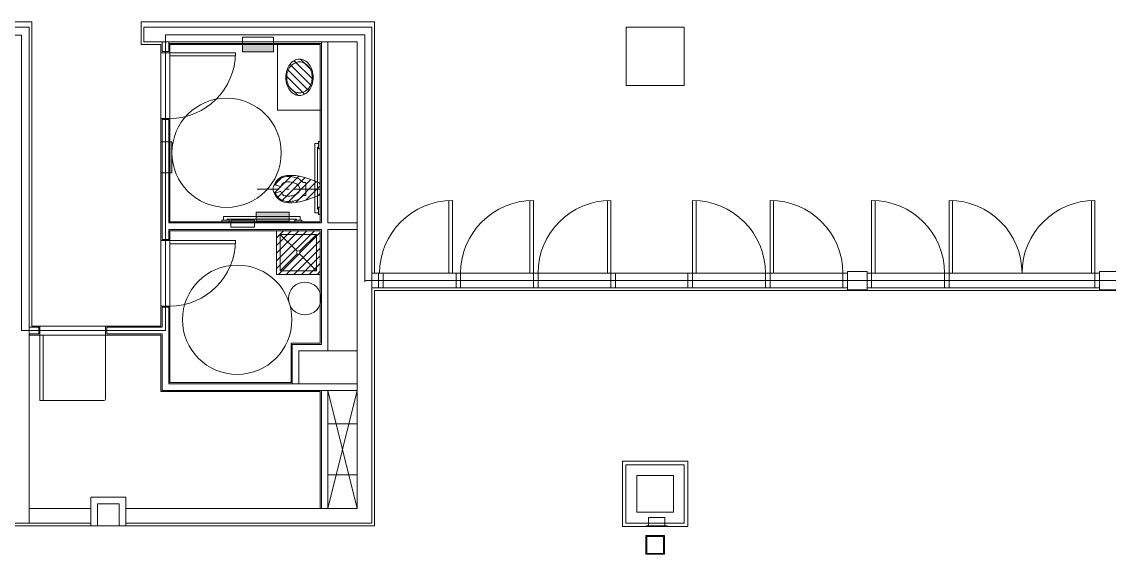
# Model space of a CAD drawing. Header units: inches. Extents: x -413 to 2782, y 7273 to 9795.
# Drawn here: x 1659 to 2255, y 9486 to 9779 of the extents above; entities that cross this region are included whole.
import ezdxf

# ---------------------------------------------------------------- set-up
doc = ezdxf.new("R2010")
doc.units = ezdxf.units.IN
doc.header["$LTSCALE"] = 16.5
doc.header["$MEASUREMENT"] = 0
doc.linetypes.add('Dash Style-6', pattern=[1.724243, 1.077881, -0.215454, 0.215454, -0.215454])
doc.layers.get('0').update_dxf_attribs({"lineweight": 15})
for name, color, linetype, lineweight in [('A-CONC-OPNG', 3, 'Continuous', 15), ('A-DOOR', 2, 'Continuous', 15), ('A-EQPM', 5, 'Continuous', 15), ('A-FLOR-ADA', 8, 'Continuous', 15), ('A-FLOR-SPCL', 5, 'Continuous', 15), ('A-PLMB-TLTS', 5, 'Continuous', 15), ('A-WALL-FI1H', 25, 'Continuous', 15), ('A-WALL-FNSH', 251, 'Continuous', 15), ('A-WALL-FULL', 7, 'Continuous', 15), ('A-WALL-FULL-ACC', 6, 'Continuous', 15), ('A-WALL-HEAD', 14, 'Continuous', 15), ('A-WALL-JAMB', 2, 'Continuous', 15), ('FSPEQPA', 251, 'Continuous', 15), ('None', 7, 'Continuous', 5), ('P-EQPM', 7, 'Continuous', 15), ('P-SANR-FIXT', 7, 'Continuous', 15), ('P-SANR-PATT', 5, 'Continuous', 15)]:
    doc.layers.add(name, color=color, linetype=linetype, lineweight=lineweight)

# ---------------------------------------------------------------- blocks, each defined once
blk = doc.blocks.new('SYM0045')
at = {"color": 7, "linetype": 'Continuous', "lineweight": 15}
for p, q in [((11.294, 0.709), (2.002, 10.001)), ((22.001, 10.001), (12.709, 0.709)), ((11.294, -0.707), (2.002, -9.998)), ((22.001, -9.998), (12.709, -0.707))]:
    blk.add_line(p, q, dxfattribs=at)
for points in [[(24, 12), (0, 12), (0, -12), (24, -12)], [(22.001, 10.001), (2.002, 10.001), (2.002, -9.998), (22.001, -9.998)]]:
    blk.add_lwpolyline(points, close=True, dxfattribs=at)
blk.add_circle((12.001, 0.001), 1.001, dxfattribs=at)
at = {"layer": 'P-SANR-PATT', "color": 5, "linetype": 'Continuous', "lineweight": 15}
for p, q in [((0, 8.158), (3.842, 12)), ((0, 3.915), (8.085, 12)), ((0, -0.327), (12.327, 12)), ((0, -4.57), (16.57, 12)), ((0, -8.813), (20.813, 12)), ((1.055, -12), (24, 10.945)), ((5.298, -12), (24, 6.702)), ((9.541, -12), (24, 2.46)), ((13.783, -12), (24, -1.783)), ((18.026, -12), (24, -6.026)), ((22.268, -12), (24, -10.268))]:
    blk.add_line(p, q, dxfattribs=at)
blk = doc.blocks.new('Group-56-1')
at = {"color": 7, "linetype": 'Continuous', "lineweight": 15}
blk.add_lwpolyline([(496.8692, 1208.7801, 0.41421356), (532.8692, 1244.7801), (496.8692, 1244.7801), (496.8692, 1243.0311), (532.8692, 1243.0311)], format="xyb", dxfattribs=at)
blk = doc.blocks.new('Group-57-1')
at = {"color": 7, "linetype": 'Continuous', "lineweight": 15}
blk.add_lwpolyline([(496.8692, 1105.7821, 0.41421356), (532.8692, 1141.7821), (496.8692, 1141.7821), (496.8692, 1140.0321), (532.8692, 1140.0321)], format="xyb", dxfattribs=at)
blk = doc.blocks.new('Group-58-1')
at = {"color": 7, "linetype": 'Continuous', "lineweight": 15}
blk.add_lwpolyline([(461.6192, 1089.9081), (461.6192, 1054.9081, -0.41421356), (460.6192, 1053.9081), (425.6192, 1053.9081), (425.6192, 1089.9081), (427.3692, 1089.9081), (427.3692, 1053.9081)], format="xyb", dxfattribs=at)
blk = doc.blocks.new('SYM0035')
at = {"color": 7, "linetype": 'Continuous', "lineweight": 15}
blk.add_line((21.97, 1.35), (24.2, 2.08), dxfattribs=at)
blk.add_lwpolyline([(0, -2.45), (0, 2.45), (0.53, 3.46), (3.15, 4.46), (4.82, 5.08), (6.2, 5.54), (7.82, 6.06), (9.95, 6.63), (11.43, 7.01), (13.5, 7.38), (15.46, 7.5), (17.2, 7.5), (18.53, 7.43), (19.93, 7.14), (21.24, 6.62), (22.43, 5.89), (23.49, 4.99), (24.41, 3.88), (25.11, 2.69), (25.63, 1.38), (25.91, 0), (25.63, -1.38), (25.11, -2.69), (24.41, -3.88), (23.49, -4.99), (22.43, -5.89), (21.24, -6.62), (19.93, -7.14), (18.53, -7.43), (17.2, -7.5), (15.46, -7.5), (13.5, -7.38), (11.43, -7.01), (9.95, -6.63), (7.82, -6.06), (6.2, -5.54), (4.82, -5.08), (3.15, -4.46), (0.53, -3.46)], close=True, dxfattribs=at)
for points in [[(17.31, -6.89, -0.074944), (13.66, -6.34), (13.66, -6.34, -0.085417), (10.77, -4.87), (10.77, -4.87), (10.77, -4.87, -0.066352), (9.37, -3.5), (9.37, -3.5), (7.81, -3.5), (7.81, 3.5), (9.37, 3.5), (9.37, 3.5, -0.066352), (10.77, 4.87), (10.77, 4.87), (10.77, 4.87, -0.085417), (13.66, 6.34), (13.66, 6.34, -0.07494), (17.31, 6.89)], [(11.73, 1.65, 0.330681), (11.73, -1.65)]]:
    blk.add_lwpolyline(points, format="xyb", dxfattribs=at)
blk.add_lwpolyline([(21.97, -1.35), (24.2, -2.08)], dxfattribs=at)
for centre, radius, start, end in [((17.57, -0.95), 7.84, 29.59536, 91.94381), ((15.21, -1.09), 4.43, 126.66794, 141.86364), ((16.48, -2.8), 6.56, 107.14191, 126.67438), ((17.31, -5.49), 9.38, 90, 107.14094), ((17.31, -5.49), 9.38, 72.85911, 90), ((17.77, 0.32), 3.91, 16.23324, 53.76932), ((21.81, 1.82), 0.5, 234.52896, 288.17753), ((24.04, 2.56), 0.5, 288.29008, 45.64793), ((15.21, 1.09), 4.43, 218.13614, 233.33232), ((16.48, 2.8), 6.56, 233.3258, 252.85783), ((17.31, 5.49), 9.38, 252.85731, 270), ((17.57, 0.95), 7.84, 268.05629, 330.40446), ((17.31, 5.49), 9.38, 270, 287.14292), ((17.77, -0.32), 3.91, 306.24281, 343.77144), ((21.81, -1.82), 0.5, 71.70992, 125.5643), ((24.04, -2.56), 0.501, 314.35262, 71.71342)]:
    blk.add_arc(centre, radius, start, end, dxfattribs=at)
at = {"layer": 'P-SANR-PATT', "color": 5, "linetype": 'Continuous', "lineweight": 15}
for p, q in [((0, -1.84), (7.93, 6.09)), ((2.05, -4.04), (13.46, 7.38)), ((5.14, -5.19), (17.8, 7.47)), ((8.37, -6.2), (21.2, 6.63)), ((0, 2.4), (1.39, 3.79)), ((11.75, -7.07), (23.63, 4.82)), ((15.56, -7.5), (25.29, 2.24)), ((20.32, -6.98), (25.44, -1.86))]:
    blk.add_line(p, q, dxfattribs=at)
blk = doc.blocks.new('SYM0043')
at = {"color": 7, "linetype": 'Continuous', "lineweight": 15}
for points in [[(-10, 0), (-10, 0, 0.126718), (-9.29, -2.75), (-9.29, -2.75, 0.106205), (-7.07, -5.3, 0.085793), (-3.94, -6.9), (-3.94, -6.9, 0.075405), (0, -7.5), (0, -7.5), (0, -7.5, 0.075405), (3.94, -6.9), (3.94, -6.9, 0.085817), (7.07, -5.3, 0.10621), (9.29, -2.75), (9.29, -2.75, 0.126718), (10, 0), (10, 0), (10, 0, 0.126718), (9.29, 2.75), (9.29, 2.75, 0.106205), (7.07, 5.3, 0.085793), (3.94, 6.9), (3.94, 6.9, 0.075405), (0, 7.5), (0, 7.5), (0, 7.5, 0.075405), (-3.94, 6.9), (-3.94, 6.9, 0.085817), (-7.07, 5.3, 0.10621), (-9.29, 2.75), (-9.29, 2.75, 0.126718), (-10, 0), (-10, 0)], [(-8.5, 0), (-8.5, 0, 0.11701), (-7.88, -2.61), (-7.88, -2.61, 0.104417), (-6.01, -4.95), (-6.01, -4.95, 0.090268), (-3.32, -6.45), (-3.32, -6.45), (-3.32, -6.45, 0.082336), (0, -7), (0, -7), (0, -7, 0.082336), (3.32, -6.45), (3.32, -6.45), (3.32, -6.45, 0.090268), (6.01, -4.95), (6.01, -4.95, 0.10434), (7.88, -2.61), (7.88, -2.61, 0.11701), (8.5, 0), (8.5, 0), (8.5, 0, 0.11701), (7.88, 2.61), (7.88, 2.61, 0.104417), (6.01, 4.95), (6.01, 4.95, 0.090268), (3.32, 6.45), (3.32, 6.45), (3.32, 6.45, 0.082336), (0, 7), (0, 7), (0, 7, 0.082336), (-3.32, 6.45), (-3.32, 6.45), (-3.32, 6.45, 0.090268), (-6.01, 4.95), (-6.01, 4.95, 0.10434), (-7.88, 2.61), (-7.88, 2.61, 0.11701), (-8.5, 0), (-8.5, 0)]]:
    blk.add_lwpolyline(points, format="xyb", close=True, dxfattribs=at)
at = {"layer": 'P-SANR-PATT', "color": 5, "linetype": 'Continuous', "lineweight": 15}
for p, q in [((-9.94, 0.81), (-3.82, 6.94)), ((-9.28, -2.77), (0.95, 7.47)), ((-7.35, -5.08), (4.46, 6.73)), ((-4.67, -6.64), (7.19, 5.21)), ((-1.23, -7.44), (9.17, 2.96)), ((3.4, -7.06), (9.98, -0.48))]:
    blk.add_line(p, q, dxfattribs=at)
blk = doc.blocks.new('FLRBOX')
at = {"layer": 'A-EQPM', "color": 5, "linetype": 'Continuous', "lineweight": 15}
blk.add_line((-5.15, -5.15), (-5.15, 5.15), dxfattribs=at)
for points in [[(5.15, 5.15), (-5.15, 5.15), (-5.15, -5.15), (5.15, -5.15)], [(4.65, 4.65), (-4.65, 4.65), (-4.65, -4.65), (4.65, -4.65)]]:
    blk.add_lwpolyline(points, close=True, dxfattribs=at)
blk = doc.blocks.new('Group-64-1')
at = {"color": 7, "linetype": 'Continuous', "lineweight": 15}
blk.add_lwpolyline([(1002.4452, 1163.7781), (1002.4452, 1123.7781), (1004.3892, 1123.7781), (1004.3892, 1163.7781, 0.41421356), (964.3892, 1123.7781, 0.41421356), (924.3892, 1163.7781), (924.3892, 1123.7781), (926.3332, 1123.7781), (926.3332, 1163.7781)], format="xyb", dxfattribs=at)
blk = doc.blocks.new('Group-65-1')
at = {"color": 7, "linetype": 'Continuous', "lineweight": 15}
blk.add_lwpolyline([(921.8892, 1123.7781, 0.41421356), (881.8892, 1163.7781), (881.8892, 1123.7781), (883.8332, 1123.7781), (883.8332, 1163.7781)], format="xyb", dxfattribs=at)
blk = doc.blocks.new('Group-66-1')
at = {"color": 7, "linetype": 'Continuous', "lineweight": 15}
blk.add_lwpolyline([(866.1392, 1123.7781, 0.41421356), (826.1392, 1163.7781), (826.1392, 1123.7781), (828.0832, 1123.7781), (828.0832, 1163.7781)], format="xyb", dxfattribs=at)
blk = doc.blocks.new('Group-67-1')
at = {"color": 7, "linetype": 'Continuous', "lineweight": 15}
blk.add_lwpolyline([(823.6392, 1123.7781, 0.41421356), (783.6392, 1163.7781), (783.6392, 1123.7781), (785.5832, 1123.7781), (785.5832, 1163.7781)], format="xyb", dxfattribs=at)
blk = doc.blocks.new('TOILETPAPER')
at = {"layer": 'A-FLOR-SPCL', "color": 5, "linetype": 'Continuous', "lineweight": 15}
for p, q in [((-9, 0), (-9, -5)), ((9, 0), (-9, 0)), ((9, -5), (9, 0)), ((-9, -5), (9, -5))]:
    blk.add_line(p, q, dxfattribs=at)
at = {"layer": 'A-FLOR-SPCL', "color": 5, "linetype": 'Continuous', "lineweight": 5}
blk.add_solid([(9, 0), (9, -5), (-9, 0), (-9, -5)], dxfattribs=at)
blk = doc.blocks.new('SYM0059')
at = {"color": 7, "linetype": 'Continuous', "lineweight": 15}
for p, q in [((-1, 43), (-3, 43)), ((-3, 43), (-3, 5)), ((-1, 41), (-1.5, 41)), ((-1.5, 41), (-1.5, 7)), ((-22.487, 18), (-34.604, 18)), ((-17.019, 18), (-19.372, 18)), ((0, 18), (-14.319, 18)), ((-1.5, 7), (-1, 7)), ((-1, 7), (-1, 5)), ((-53, 3), (-53, 1)), ((-11, 3), (-53, 3)), ((-51, 1), (-53, 1)), ((-51, 1.5), (-51, 1)), ((-13, 1.5), (-51, 1.5)), ((-13, 1), (-13, 1.5)), ((-11, 1), (-11, 3)), ((-3, 5), (-1, 5))]:
    blk.add_line(p, q, dxfattribs=at)
at = {"color": 7, "linetype": 'Dash Style-6', "lineweight": 15}
for p, q in [((-29.882, 18), (-22.487, 18)), ((-19.372, 18), (-17.019, 18)), ((-14.319, 18), (0, 18))]:
    blk.add_line(p, q, dxfattribs=at)
at = {"color": 7, "linetype": 'Continuous', "lineweight": 15}
for points in [[(-1, 40), (-1, 44), (0, 44), (0, 40)], [(-1, 4), (-1, 8), (0, 8), (0, 4)], [(-54, 1), (-50, 1), (-50, 0), (-54, 0)], [(-14, 1), (-10, 1), (-10, 0), (-14, 0)]]:
    blk.add_lwpolyline(points, close=True, dxfattribs=at)
blk = doc.blocks.new('TAMPON')
at = {"layer": 'A-FLOR-SPCL', "color": 5, "linetype": 'Continuous', "lineweight": 15}
blk.add_line((-8.5, 0), (8.5, 0), dxfattribs=at)
blk.add_lwpolyline([(-8.5, -1), (8.5, -1), (8.5, 5), (-8.5, 5)], close=True, dxfattribs=at)
at = {"layer": 'A-FLOR-SPCL', "color": 5, "linetype": 'Continuous', "lineweight": 5}
blk.add_solid([(8.5, -1), (8.5, 0), (-8.5, -1), (-8.5, 0)], dxfattribs=at)
blk = doc.blocks.new('TAMPONDISP')
at = {"layer": 'A-FLOR-SPCL', "color": 5, "linetype": 'Continuous', "lineweight": 15}
blk.add_line((-6.5, 0), (6.5, 0), dxfattribs=at)
blk.add_lwpolyline([(-6.5, -1), (6.5, -1), (6.5, 3), (-6.5, 3)], close=True, dxfattribs=at)
at = {"layer": 'A-FLOR-SPCL', "color": 5, "linetype": 'Continuous', "lineweight": 5}
blk.add_solid([(6.5, -1), (6.5, 0), (-6.5, -1), (-6.5, 0)], dxfattribs=at)
blk = doc.blocks.new('PAPTOWEL')
at = {"layer": 'A-FLOR-SPCL', "color": 5, "linetype": 'Continuous', "lineweight": 15}
blk.add_line((8.5, 0), (-8.5, 0), dxfattribs=at)
blk.add_lwpolyline([(-8.5, -4), (8.5, -4), (8.5, 4), (-8.5, 4)], close=True, dxfattribs=at)
at = {"layer": 'A-FLOR-SPCL', "color": 5, "linetype": 'Continuous', "lineweight": 5}
blk.add_solid([(8.5, 0), (8.5, -4), (-8.5, 0), (-8.5, -4)], dxfattribs=at)
blk = doc.blocks.new('Group-80-1')
at = {"color": 7, "linetype": 'Continuous', "lineweight": 15}
blk.add_lwpolyline([(698.8692, 1123.7781, -0.41421356), (738.8692, 1163.7781), (738.8692, 1123.7781), (736.9252, 1123.7781), (736.9252, 1163.7781)], format="xyb", dxfattribs=at)
blk = doc.blocks.new('Group-81-1')
at = {"color": 7, "linetype": 'Continuous', "lineweight": 15}
blk.add_lwpolyline([(656.3692, 1123.7781, -0.41421356), (696.3692, 1163.7781), (696.3692, 1123.7781), (694.4252, 1123.7781), (694.4252, 1163.7781)], format="xyb", dxfattribs=at)
blk = doc.blocks.new('Group-82-1')
at = {"color": 7, "linetype": 'Continuous', "lineweight": 15}
blk.add_lwpolyline([(611.9252, 1123.7781, -0.41421356), (651.9252, 1163.7781), (651.9252, 1123.7781), (649.9812, 1123.7781), (649.9812, 1163.7781)], format="xyb", dxfattribs=at)
blk = doc.blocks.new('FXC')
at = {"layer": 'P-EQPM', "color": 7, "linetype": 'Continuous', "lineweight": 15}
for p, q in [((-5.75, 5), (-5.75, 4.5)), ((5.75, 5), (-5.75, 5)), ((5.75, 4.5), (-5.75, 4.5)), ((5.75, 5), (5.75, 4.5))]:
    blk.add_line(p, q, dxfattribs=at)
blk.add_lwpolyline([(-4.5, 4.5), (4.5, 4.5), (4.5, 0), (-4.5, 0)], close=True, dxfattribs=at)
blk = doc.blocks.new('FX')
at = {"layer": 'FSPEQPA', "color": 7, "rotation": -90}
blk.add_blockref('FXC', (-4.5, 0), dxfattribs=at)
blk = doc.blocks.new('Group-100-1')
at = {"layer": 'A-WALL-FNSH', "color": 7, "linetype": 'Continuous', "lineweight": 15}
for p, q in [((745.1192, 984.7821), (745.1192, 1020.7821)), ((781.1192, 1020.7821), (745.1192, 1020.7821)), ((781.1192, 984.7821), (781.1192, 1020.7821)), ((781.1192, 984.7821), (745.1192, 984.7821))]:
    blk.add_line(p, q, dxfattribs=at)
at = {"layer": 'A-WALL-FULL-ACC', "color": 7, "linetype": 'Continuous', "lineweight": 15}
for points in [[(747.1192, 986.7731), (779.1192, 986.7731), (779.1192, 1018.7731), (747.1192, 1018.7731)], [(753.1192, 992.7731), (773.1192, 992.7731), (773.1192, 1012.7731), (753.1192, 1012.7731)]]:
    blk.add_lwpolyline(points, close=True, dxfattribs=at)
at = {"layer": 'P-EQPM', "color": 7, "xscale": -1, "rotation": 90}
blk.add_blockref('FX', (763.9802, 985.2821), dxfattribs=at)
blk = doc.blocks.new('Group-102-1')
at = {"layer": 'A-CONC-OPNG', "color": 7, "linetype": 'Continuous', "lineweight": 15}
for points in [[(567.6192, 1081.1581), (567.6192, 1063.1581), (599.6192, 1063.1581), (599.6192, 1081.1581)], [(583.6192, 1013.1571), (599.6192, 1013.1571), (599.6192, 1041.1571), (583.6192, 1041.1571)]]:
    blk.add_lwpolyline(points, close=True, dxfattribs=at)
at = {"layer": 'A-FLOR-ADA', "color": 7, "linetype": 'Continuous', "lineweight": 15}
for centre in [(528.0002, 1189.9341), (533.8272, 1098.3091)]:
    blk.add_circle(centre, 30, dxfattribs=at)
at = {"layer": 'A-PLMB-TLTS', "color": 7, "linetype": 'Continuous', "lineweight": 15}
for q in [(555.9942, 1249.2801), (579.9942, 1213.2801)]:
    blk.add_line((555.9942, 1213.2801), q, dxfattribs=at)
at = {"layer": 'A-WALL-FI1H', "color": 7, "linetype": 'Continuous', "lineweight": 5}
for points in [[(-328.7988, 1119.7791), (-328.7988, 1254.7861), (29.0202, 1254.7861), (29.0202, 1148.6551), (126.6552, 1148.6551), (126.6552, 1254.4251), (415.4632, 1254.4251), (415.4632, 1092.4831), (494.5722, 1092.4831), (494.5722, 1254.5621)], [(494.5722, 1254.5621), (603.7732, 1254.5621), (603.7732, 1119.0501)], [(1495.1212, 990.7771), (1110.6182, 990.7771), (1110.6182, 1119.7781), (603.6192, 1119.7781)]]:
    blk.add_lwpolyline(points, dxfattribs=at)
at = {"layer": 'A-WALL-FNSH', "color": 7, "linetype": 'Continuous', "lineweight": 15}
for p, q in [((421.1192, 1261.7801), (121.1192, 1261.7801)), ((421.1192, 1094.7831), (421.1192, 1261.7801)), ((481.1192, 1258.7801), (481.1192, 1261.7801)), ((609.1192, 1261.7801), (481.1192, 1261.7801)), ((481.1192, 1249.2801), (481.1192, 1261.7801)), ((609.1192, 1123.7781), (609.1192, 1261.8091)), ((481.1192, 1249.2801), (491.9942, 1249.2801)), ((491.9942, 1244.7801), (491.9942, 1249.2801)), ((496.2442, 1249.9051), (579.9942, 1249.9051)), ((496.8692, 1249.2801), (579.3692, 1249.2801)), ((496.8692, 1249.2801), (496.8692, 1244.7801)), ((579.3692, 1249.2801), (579.3692, 1152.0321)), ((496.8692, 1244.7801), (491.9942, 1244.7801)), ((496.8692, 1208.7801), (491.9942, 1208.7801)), ((491.9942, 1141.7821), (491.9942, 1208.7801)), ((496.8692, 1208.7801), (496.8692, 1152.0321)), ((496.8692, 1152.0321), (579.3692, 1152.0321)), ((496.8692, 1147.1571), (579.3692, 1147.1571)), ((496.8692, 1141.7821), (496.8692, 1147.1571)), ((579.3692, 1085.4081), (579.3692, 1147.1571)), ((496.8692, 1141.7821), (491.9942, 1141.7821)), ((496.8692, 1141.7821), (492.6192, 1141.7821)), ((609.1192, 985.2821), (609.1192, 1114.2781)), ((609.1192, 1114.2781), (1105.1182, 1114.2781)), ((496.8692, 1105.7821), (491.9942, 1105.7821)), ((491.9942, 1094.7831), (491.9942, 1105.7821)), ((496.8692, 1063.7831), (496.8692, 1105.7821)), ((421.1192, 1094.7831), (425.6192, 1094.7831)), ((425.6192, 1094.7831), (425.6192, 1089.9081)), ((461.6192, 1094.7831), (461.6192, 1089.9081)), ((461.6192, 1094.7831), (491.9942, 1094.7831)), ((419.6192, 1089.9081), (425.6192, 1089.9081)), ((461.6192, 1089.9081), (491.9942, 1089.9081)), ((491.9942, 1058.9081), (491.9942, 1089.9081)), ((563.3692, 1063.7831), (563.3692, 1085.4081)), ((563.3692, 1085.4081), (579.3692, 1085.4081)), ((496.8692, 1063.7831), (563.3692, 1063.7831)), ((491.9942, 1058.9081), (579.3692, 1058.9081)), ((579.3692, 994.7821), (579.3692, 1058.9081)), ((-339.3808, 985.2821), (609.1192, 985.2821))]:
    blk.add_line(p, q, dxfattribs=at)
at = {"layer": 'A-WALL-FULL', "color": 7, "linetype": 'Continuous', "lineweight": 15}
for p, q in [((492.6192, 1245.4051), (492.6192, 1250.7801)), ((496.2442, 1245.4051), (496.2442, 1250.7801)), ((579.9942, 1151.4071), (579.9942, 1250.7801)), ((583.6192, 1151.4071), (583.6192, 1250.7801)), ((496.2442, 1245.4051), (492.6192, 1245.4051)), ((496.2442, 1208.1551), (492.6192, 1208.1551)), ((492.6192, 1142.4071), (492.6192, 1208.1551)), ((496.2442, 1151.4071), (496.2442, 1208.1551)), ((496.2442, 1151.4071), (579.9942, 1151.4071)), ((496.2442, 1147.7821), (579.9942, 1147.7821)), ((496.2442, 1142.4071), (496.2442, 1147.7821)), ((579.9942, 1084.7831), (579.9942, 1147.7821)), ((583.6192, 1151.4071), (599.6192, 1151.4071)), ((583.6192, 1147.7821), (599.6192, 1147.7821)), ((583.6192, 1081.1581), (583.6192, 1147.7821)), ((496.2442, 1142.4071), (492.6192, 1142.4071)), ((496.2442, 1105.1571), (492.6192, 1105.1571)), ((492.6192, 1094.1581), (492.6192, 1105.1571)), ((496.2442, 1063.1581), (496.2442, 1105.1571)), ((419.6192, 1094.1581), (424.9942, 1094.1581)), ((424.9942, 1094.1581), (424.9942, 1090.5331)), ((462.2442, 1094.1581), (462.2442, 1090.5331)), ((462.2442, 1094.1581), (492.6192, 1094.1581)), ((419.6192, 1090.5331), (424.9942, 1090.5331)), ((462.2442, 1090.5331), (492.6192, 1090.5331)), ((492.6192, 1059.5331), (492.6192, 1090.5331)), ((563.9942, 1063.1581), (563.9942, 1084.7831)), ((563.9942, 1084.7831), (579.9942, 1084.7831)), ((567.6192, 1063.7831), (567.6192, 1081.1581)), ((567.6192, 1081.1581), (583.6192, 1081.1581)), ((496.2442, 1063.1581), (599.6192, 1063.1581)), ((492.6192, 1059.5331), (599.6192, 1059.5331)), ((579.9942, 994.7821), (579.9942, 1059.5331)), ((583.6192, 994.7821), (583.6192, 1059.5331)), ((583.6192, 1059.5331), (599.6192, 994.7821)), ((599.6192, 1059.4081), (583.6192, 994.7821)), ((472.7442, 1000.9061), (453.4942, 1000.9061)), ((453.4942, 1000.9061), (453.4942, 985.2821)), ((469.1192, 997.2811), (457.1192, 997.2811)), ((457.1192, 997.2811), (457.1192, 985.2821)), ((469.1192, 997.2811), (469.1192, 985.2821)), ((472.7442, 1000.9061), (472.7442, 985.2821))]:
    blk.add_line(p, q, dxfattribs=at)
for points in [[(879.3892, 1114.7781), (868.6392, 1114.7781), (868.6392, 1124.7781), (879.3892, 1124.7781)], [(1006.8892, 1124.7781), (1017.6192, 1124.7781), (1017.6192, 1114.7781), (1006.8892, 1114.7781)]]:
    blk.add_lwpolyline(points, close=True, dxfattribs=at)
at = {"layer": 'A-WALL-FULL-ACC', "color": 7, "linetype": 'Continuous', "lineweight": 15}
for p, q in [((122.6192, 1258.7811), (419.6192, 1258.7811)), ((419.6192, 986.7811), (419.6192, 1258.7811)), ((481.1192, 1250.7801), (481.1192, 1258.7801)), ((482.6192, 1258.7801), (607.6192, 1258.7801)), ((482.6192, 1250.7801), (482.6192, 1258.7801)), ((607.6192, 986.7821), (607.6192, 1258.7801)), ((482.6192, 1250.7801), (599.6192, 1250.7801)), ((599.6192, 994.7821), (599.6192, 1250.7801)), ((611.3692, 1123.7781), (607.6192, 1123.7781)), ((793.9022, 1123.7811), (741.3692, 1123.7811)), ((611.3692, 1115.7791), (607.6192, 1115.7791)), ((793.9022, 1115.7811), (741.3692, 1115.7811)), ((453.4942, 994.7811), (419.6192, 994.7811)), ((472.7442, 994.7801), (599.6192, 994.7821)), ((-333.3808, 986.7751), (419.6192, 986.7811)), ((453.4942, 986.7811), (419.6192, 986.7811)), ((472.7442, 986.7811), (607.6192, 986.7821))]:
    blk.add_line(p, q, dxfattribs=at)
blk.add_lwpolyline([(747.1472, 1258.7801), (779.1192, 1258.7801), (779.1192, 1226.7801), (747.1472, 1226.7801)], close=True, dxfattribs=at)
at = {"layer": 'A-WALL-HEAD', "color": 7, "linetype": 'Continuous', "lineweight": 15}
for p, q in [((491.9942, 1244.7801), (491.9942, 1208.7801)), ((496.8692, 1244.7801), (496.8692, 1208.7801)), ((491.9942, 1141.7821), (491.9942, 1105.7821)), ((496.8692, 1141.7821), (496.8692, 1105.7821)), ((613.8692, 1123.7781), (653.8692, 1123.7781)), ((656.3692, 1123.7781), (696.3692, 1123.7781)), ((698.8692, 1123.7781), (738.8692, 1123.7781)), ((823.6392, 1123.7781), (783.6392, 1123.7781)), ((866.1392, 1123.7781), (826.1392, 1123.7781)), ((921.8892, 1123.7781), (881.8892, 1123.7781)), ((1004.3892, 1123.7781), (924.3892, 1123.7781)), ((613.8692, 1115.7781), (653.8692, 1115.7781)), ((656.3692, 1115.7781), (696.3692, 1115.7781)), ((698.8692, 1115.7781), (738.8692, 1115.7781)), ((823.6392, 1115.7781), (783.6392, 1115.7781)), ((866.1392, 1115.7781), (826.1392, 1115.7781)), ((921.8892, 1115.7781), (881.8892, 1115.7781)), ((1004.3892, 1115.7781), (924.3892, 1115.7781)), ((425.6192, 1094.7831), (461.6192, 1094.7831)), ((425.6192, 1089.9081), (461.6192, 1089.9081))]:
    blk.add_line(p, q, dxfattribs=at)
at = {"layer": 'A-WALL-JAMB', "color": 7, "linetype": 'Continuous', "lineweight": 15}
for p, q in [((611.3692, 1123.7781), (611.3692, 1115.7791)), ((611.3692, 1123.7781), (613.8692, 1123.7781)), ((613.8692, 1123.7781), (613.8692, 1115.7781)), ((653.8692, 1123.7781), (653.8692, 1115.7781)), ((653.8692, 1123.7781), (656.3692, 1123.7781)), ((656.3692, 1123.7781), (656.3692, 1115.7781)), ((696.3692, 1115.7781), (696.3692, 1123.7781)), ((696.3692, 1123.7781), (698.8692, 1123.7781)), ((698.8692, 1115.7781), (698.8692, 1123.7781)), ((738.8692, 1115.7781), (738.8692, 1123.7781)), ((738.8692, 1123.7781), (741.3692, 1123.7781)), ((741.3692, 1115.7821), (741.3692, 1123.7811)), ((781.1392, 1115.7781), (781.1392, 1123.7781)), ((783.6392, 1123.7781), (781.1392, 1123.7781)), ((783.6392, 1115.7781), (783.6392, 1123.7781)), ((823.6392, 1115.7781), (823.6392, 1123.7781)), ((826.1392, 1123.7781), (823.6392, 1123.7781)), ((826.1392, 1115.7781), (826.1392, 1123.7781)), ((866.1392, 1115.7781), (866.1392, 1123.7781)), ((868.6392, 1123.7781), (866.1392, 1123.7781)), ((881.8892, 1123.7781), (879.3892, 1123.7781)), ((881.8892, 1115.7781), (881.8892, 1123.7781)), ((921.8892, 1123.7781), (921.8892, 1115.7781)), ((924.3892, 1123.7781), (921.8892, 1123.7781)), ((924.3892, 1123.7781), (924.3892, 1115.7781)), ((1004.3892, 1123.7781), (1004.3892, 1115.7781)), ((1004.3892, 1123.7781), (1006.8892, 1123.7781)), ((611.3692, 1115.7781), (613.8692, 1115.7781)), ((653.8692, 1115.7781), (656.3692, 1115.7781)), ((696.3692, 1115.7781), (698.8692, 1115.7781)), ((738.8692, 1115.7781), (741.3692, 1115.7781)), ((783.6392, 1115.7781), (781.1392, 1115.7781)), ((826.1392, 1115.7781), (823.6392, 1115.7781)), ((868.6392, 1115.7781), (866.1392, 1115.7781)), ((881.8892, 1115.7781), (879.3892, 1115.7781)), ((924.3892, 1115.7781), (921.8892, 1115.7781)), ((1004.3892, 1115.7781), (1006.8892, 1115.7781))]:
    blk.add_line(p, q, dxfattribs=at)
at = {"layer": 'P-SANR-FIXT', "color": 7, "linetype": 'Continuous', "lineweight": 15}
blk.add_circle((570.9562, 1109.9481), 9, dxfattribs=at)
at = {"layer": 'A-DOOR', "color": 7}
for name in ['Group-56-1', 'Group-82-1', 'Group-81-1', 'Group-80-1', 'Group-67-1', 'Group-66-1', 'Group-65-1', 'Group-64-1', 'Group-57-1', 'Group-58-1']:
    blk.add_blockref(name, (0, 0), dxfattribs=at)
at = {"layer": 'A-EQPM', "color": 7}
blk.add_blockref('FLRBOX', (763.1192, 974.7821), dxfattribs=at)
at = {"layer": 'A-FLOR-SPCL', "color": 7}
for name, p in [('PAPTOWEL', (545.2592, 1249.2801)), ('SYM0059', (579.3692, 1152.0321))]:
    blk.add_blockref(name, p, dxfattribs=at)
for name, p, rotation in [('TAMPON', (496.8692, 1187.4731), 90), ('TAMPONDISP', (536.8272, 1152.0321), 180), ('TOILETPAPER', (553.2542, 1152.3281), 180)]:
    blk.add_blockref(name, p, dxfattribs=dict(at, rotation=rotation))
at = {"layer": 'None', "color": 7}
blk.add_blockref('Group-100-1', (0, 0), dxfattribs=at)
at = {"layer": 'P-SANR-FIXT', "color": 7}
for name, p, rotation in [('SYM0043', (567.9942, 1231.2801), 90), ('SYM0035', (579.3692, 1170.0321), 180)]:
    blk.add_blockref(name, p, dxfattribs=dict(at, rotation=rotation))
blk.add_blockref('SYM0045', (555.3692, 1135.1571), dxfattribs=at)

msp = doc.modelspace()

# ---------------------------------------------------------------- block references
at = {"layer": 'None', "color": 7}
msp.add_blockref('Group-102-1', (1243.03, 8516.69), dxfattribs=at)

doc.saveas('drawing.dxf')
